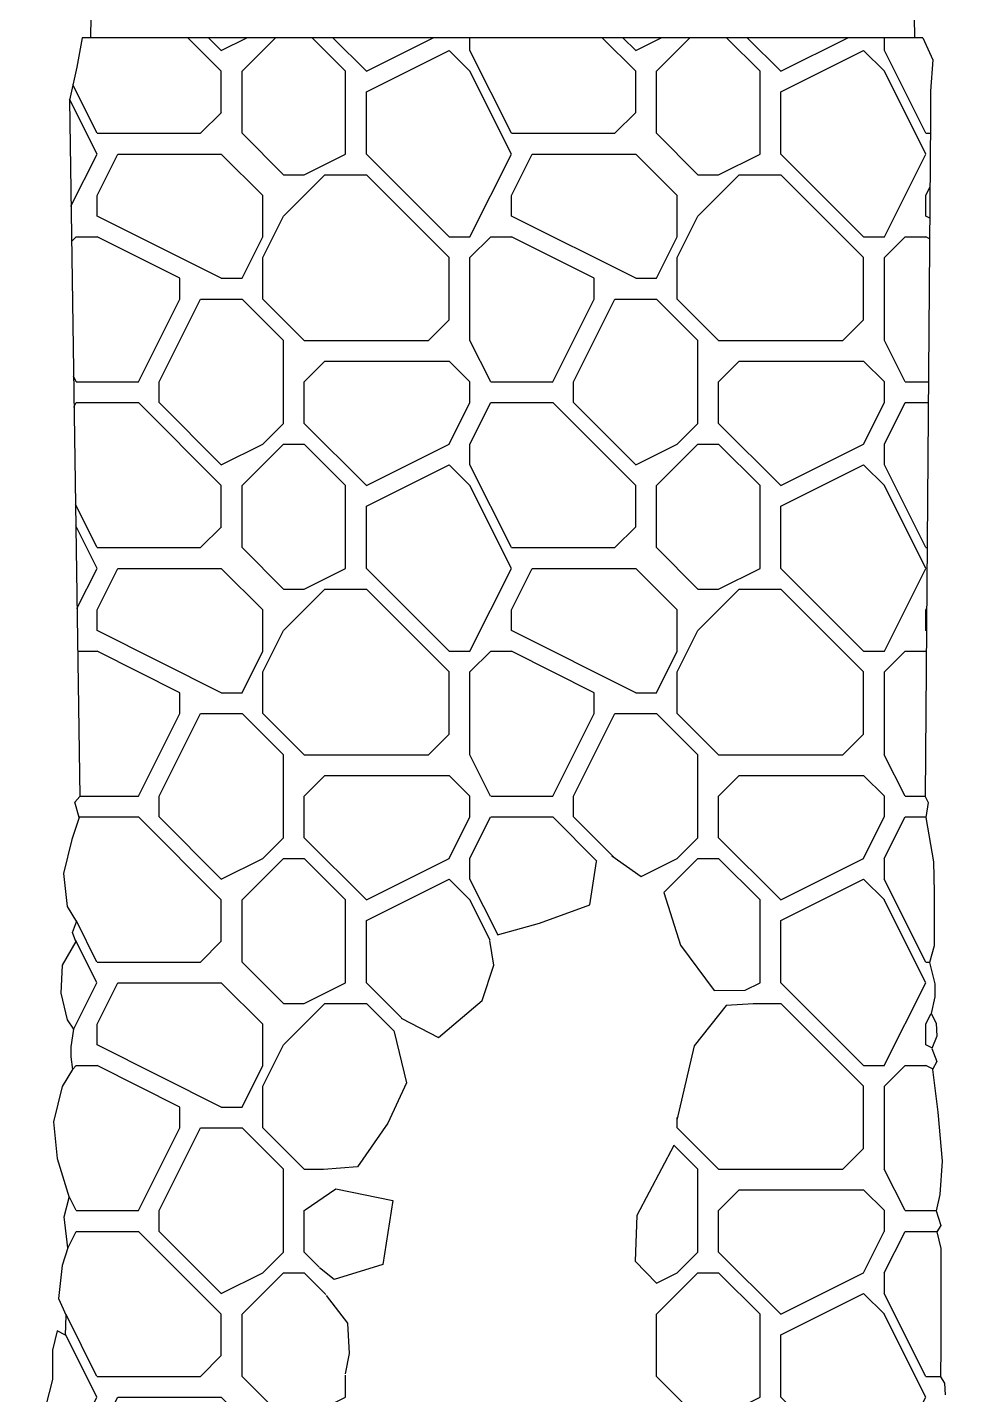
# Model space of a CAD drawing. Extents: x -90327 to 44268, y -9304 to 71606.
# Drawn here: x 8541 to 9688, y -6048 to -4398 of the extents above; entities that cross this region are included whole.
import ezdxf

# ---------------------------------------------------------------- set-up
doc = ezdxf.new("R2010")
doc.units = 0
doc.header["$LTSCALE"] = 10
doc.header["$MEASUREMENT"] = 0
doc.layers.add('0-HATCH', color=8, linetype='CONTINUOUS')
doc.layers.add('GRILLEWORK', color=3, linetype='CONTINUOUS')

msp = doc.modelspace()

# ---------------------------------------------------------------- hatches: boundary and pattern name
at = {"layer": '0-HATCH'}
h = msp.add_hatch(dxfattribs=at)
h.set_pattern_fill('MOSAIC', color=1, scale=500, style=0)
h.set_pattern_definition([(0, (8350, -5576.36), (500, 500), [25, -25, 50, -400]), (0, (8150, -5551.36), (500, 500), [125, -375]), (0, (8125, -5526.36), (500, 500), [125, -375]), (0, (8350, -5401.36), (500, 500), [25, -475]), (0, (8100, -5351.36), (500, 500), [75, -425]), (0, (8100, -5326.36), (500, 500), [75, -425]), (0, (8400, -5301.36), (500, 500), [150, -350]), (0, (8375, -5276.36), (500, 500), [150, -350]), (0, (8250, -5226.36), (500, 500), [50, -450]), (0, (8275, -5201.36), (500, 500), [25, -475]), (0, (8050, -5151.36), (500, 500), [25, -25, 25, -425]), (90, (8050, -5251.36), (-500, 500), [75, -425]), (90, (8075, -5426.36), (-500, 500), [25, -50, 25, -50, 100, -250]), (90, (8125, -5126.36), (-500, 500), [25, -475]), (90, (8200, -5351.36), (-500, 500), [25, -475]), (90, (8225, -5226.36), (-500, 500), [25, -475]), (90, (8275, -5501.36), (-500, 500), [50, -450]), (90, (8300, -5526.36), (-500, 500), [75, -425]), (90, (8325, -5226.36), (-500, 500), [50, -25, 50, -375]), (90, (8350, -5376.36), (-500, 500), [100, -400]), (90, (8375, -5376.36), (-500, 500), [50, -450]), (90, (8425, -5551.36), (-500, 500), [100, -400]), (90, (8450, -5551.36), (-500, 500), [75, -425]), (45, (8250, -5526.36), (6e-14, 500), [35.36, -671.75]), (45, (8325, -5401.36), (6e-14, 500), [35.36, -671.75]), (45, (8375, -5326.36), (6e-14, 500), [35.36, -671.75]), (45, (8025, -5276.36), (6e-14, 500), [35.36, -671.75]), (45, (8075, -5176.36), (6e-14, 500), [35.36, -671.75]), (45, (8300, -5451.36), (6e-14, 500), [70.71, -636.4]), (45, (8350, -5126.36), (6e-14, 500), [70.71, -636.4]), (135, (8325, -5601.36), (-500, 6e-14), [70.71, -636.4]), (135, (8350, -5576.36), (-500, 6e-14), [70.71, -636.4]), (135, (8425, -5451.36), (-500, 6e-14), [70.71, -636.4]), (135, (8350, -5276.36), (-500, 6e-14), [70.71, -636.4]), (135, (8375, -5276.36), (-500, 6e-14), [70.71, -636.4]), (135, (8275, -5426.36), (-500, 6e-14), [106.07, -601.04]), (135, (8450, -5451.36), (-500, 6e-14), [106.07, -601.04]), (135, (8275, -5451.36), (-500, 6e-14), [141.42, -565.69]), (135, (8050, -5151.36), (-500, 6e-14), [141.42, -565.69]), (135, (8050, -5176.36), (-500, 6e-14), [141.42, -565.69]), (135, (8075, -5451.36), (-500, 6e-14), [35.36, -671.75]), (135, (8075, -5326.36), (-500, 6e-14), [35.36, -671.75]), (26.565, (8375, -5576.36), (500, 2e-07), [55.9, -1062.13]), (26.565, (8275, -5426.36), (500, 2e-07), [55.9, -1062.13]), (26.565, (8450, -5476.36), (500, 2e-07), [111.8, -1006.23]), (26.565, (8450, -5451.36), (500, 2e-07), [111.8, -1006.23]), (63.435, (8300, -5201.36), (3e-08, 500), [55.9, -559, 111.8, -391.334]), (63.435, (8050, -5401.36), (3e-08, 500), [55.9, -1062.13]), (63.435, (8125, -5601.36), (3e-08, 500), [55.9, -1062.13]), (63.435, (8075, -5401.36), (3e-08, 500), [55.9, -1062.13]), (63.435, (8325, -5176.36), (3e-08, 500), [55.9, -1062.13]), (63.435, (8300, -5201.36), (3e-08, 500), [55.9, -1062.13]), (63.435, (8200, -5326.36), (3e-08, 500), [111.8, -1006.23]), (63.435, (8175, -5326.36), (3e-08, 500), [111.8, -1006.23]), (116.565, (8100, -5326.36), (-2e-07, 500), [55.9, -1062.13]), (116.565, (8125, -5551.36), (-2e-07, 500), [111.8, -1006.23]), (116.565, (8125, -5526.36), (-2e-07, 500), [111.8, -1006.23]), (153.435, (8225, -5201.36), (-500, 3e-08), [111.8, -1006.23]), (153.435, (8275, -5201.36), (-500, 3e-08), [167.705, -950.33])])
h.paths.add_polyline_path([(9625.7, -5213.1), (9631, -4509.1), (9631, -4475.1), (9633.7, -4437.5), (9621.8, -4410.6), (8607.4, -4410.6), (8601, -4446.2), (8592.1, -4485.9), (8602.8, -5213.1)])
h = msp.add_hatch(dxfattribs=at)
h.set_pattern_fill('MOSAIC', color=1, scale=500, style=0)
h.set_pattern_definition([(0, (350, -4576.36), (500, 500), [25, -25, 50, -400]), (0, (150, -4551.36), (500, 500), [125, -375]), (0, (125, -4526.36), (500, 500), [125, -375]), (0, (350, -4401.36), (500, 500), [25, -475]), (0, (100, -4351.36), (500, 500), [75, -425]), (0, (100, -4326.36), (500, 500), [75, -425]), (0, (400, -4301.36), (500, 500), [150, -350]), (0, (375, -4276.36), (500, 500), [150, -350]), (0, (250, -4226.36), (500, 500), [50, -450]), (0, (275, -4201.36), (500, 500), [25, -475]), (0, (50, -4151.36), (500, 500), [25, -25, 25, -425]), (90, (50, -4251.36), (-500, 500), [75, -425]), (90, (75, -4426.36), (-500, 500), [25, -50, 25, -50, 100, -250]), (90, (125, -4126.36), (-500, 500), [25, -475]), (90, (200, -4351.36), (-500, 500), [25, -475]), (90, (225, -4226.36), (-500, 500), [25, -475]), (90, (275, -4501.36), (-500, 500), [50, -450]), (90, (300, -4526.36), (-500, 500), [75, -425]), (90, (325, -4226.36), (-500, 500), [50, -25, 50, -375]), (90, (350, -4376.36), (-500, 500), [100, -400]), (90, (375, -4376.36), (-500, 500), [50, -450]), (90, (425, -4551.36), (-500, 500), [100, -400]), (90, (450, -4551.36), (-500, 500), [75, -425]), (45, (250, -4526.36), (6e-14, 500), [35.355, -671.751]), (45, (325, -4401.36), (6e-14, 500), [35.355, -671.751]), (45, (375, -4326.36), (6e-14, 500), [35.355, -671.751]), (45, (25, -4276.36), (6e-14, 500), [35.355, -671.751]), (45, (75, -4176.36), (6e-14, 500), [35.355, -671.751]), (45, (300, -4451.36), (6e-14, 500), [70.71, -636.396]), (45, (350, -4126.36), (6e-14, 500), [70.71, -636.396]), (135, (325, -4601.36), (-500, 6e-14), [70.71, -636.396]), (135, (350, -4576.36), (-500, 6e-14), [70.71, -636.396]), (135, (425, -4451.36), (-500, 6e-14), [70.71, -636.396]), (135, (350, -4276.36), (-500, 6e-14), [70.71, -636.396]), (135, (375, -4276.36), (-500, 6e-14), [70.71, -636.396]), (135, (275, -4426.36), (-500, 6e-14), [106.066, -601.04]), (135, (450, -4451.36), (-500, 6e-14), [106.066, -601.04]), (135, (275, -4451.36), (-500, 6e-14), [141.421, -565.685]), (135, (50, -4151.36), (-500, 6e-14), [141.421, -565.685]), (135, (50, -4176.36), (-500, 6e-14), [141.421, -565.685]), (135, (75, -4451.36), (-500, 6e-14), [35.355, -671.751]), (135, (75, -4326.36), (-500, 6e-14), [35.355, -671.751]), (26.565, (375, -4576.36), (500, 2e-07), [55.902, -1062.132]), (26.565, (275, -4426.36), (500, 2e-07), [55.902, -1062.132]), (26.565, (450, -4476.36), (500, 2e-07), [111.803, -1006.23]), (26.565, (450, -4451.36), (500, 2e-07), [111.803, -1006.23]), (63.435, (300, -4201.36), (3e-08, 500), [55.9, -559, 111.8, -391.334]), (63.435, (50, -4401.36), (3e-08, 500), [55.902, -1062.132]), (63.435, (125, -4601.36), (3e-08, 500), [55.902, -1062.132]), (63.435, (75, -4401.36), (3e-08, 500), [55.902, -1062.132]), (63.435, (325, -4176.36), (3e-08, 500), [55.902, -1062.132]), (63.435, (300, -4201.36), (3e-08, 500), [55.902, -1062.132]), (63.435, (200, -4326.36), (3e-08, 500), [111.803, -1006.23]), (63.435, (175, -4326.36), (3e-08, 500), [111.803, -1006.23]), (116.565, (100, -4326.36), (-2e-07, 500), [55.902, -1062.132]), (116.565, (125, -4551.36), (-2e-07, 500), [111.803, -1006.23]), (116.565, (125, -4526.36), (-2e-07, 500), [111.803, -1006.23]), (153.435, (225, -4201.36), (-500, 3e-08), [111.803, -1006.23]), (153.435, (275, -4201.36), (-500, 3e-08), [167.705, -950.33])])
h.paths.add_polyline_path([(9004.4, -5570.5), (9114.6, -5488.7), (9114.6, -5213.1), (8607.4, -5213.1), (8541.3, -7738.1), (9114.6, -7738.1), (9114.6, -7502.6), (8895.9, -7575.4), (8740, -7250.3), (8780.7, -6986.2), (8855.2, -6762.6), (8963.7, -6471.4), (8956.9, -6153.1), (8875.6, -5821.2)])
h.paths.add_polyline_path([(9621.8, -5213.1), (9114.6, -5213.1), (9114.6, -5488.7), (9241.6, -5394.4), (9356.9, -5475.7), (9417.9, -5577.3), (9329.7, -5678.9), (9289.1, -6004), (9350.1, -6295.3), (9350.1, -6552.7), (9336.5, -6843.9), (9431.4, -7162.3), (9363.6, -7419.7), (9114.6, -7502.6), (9114.6, -7738.1), (9688, -7738.1)])

# ---------------------------------------------------------------- linework, layer by layer
at = {"layer": '0-HATCH', "color": 3}
for points in [[(8607.4, -4410.6), (8601, -4446.2), (8592.1, -4485.9), (8604.5, -5326.4)], [(9621.8, -4410.6), (9633.7, -4437.5), (9631, -4475.1), (9631, -4509.1), (9624.8, -5326.4), (9628.4, -5333.4), (9625.5, -5351.4), (9634.5, -5405.1), (9635.4, -5441.8), (9635.4, -5506.4), (9630, -5526.4), (9636.3, -5552.4), (9636.3, -5568.1), (9631.7, -5588), (9638.1, -5599.6), (9638.9, -5615.3), (9632.8, -5630.2), (9638.9, -5645.9), (9633.4, -5655.6), (9639.8, -5707), (9645.1, -5766.4), (9642.4, -5806.6), (9637.9, -5826.4), (9643.4, -5843.9), (9638.6, -5851.4), (9643.4, -5871.8), (9643.4, -5910.3), (9643.4, -5953.1), (9643.4, -5990.6), (9643.1, -6026.4), (9647.8, -6034.3), (9648.6, -6048.3)], [(8603.8, -5351.4), (8598.5, -5333.2), (8604.5, -5326.4)], [(8603.8, -5351.4), (8595.1, -5378.1), (8584.8, -5419.3), (8589.2, -5459), (8600.5, -5477.4)], [(8599.9, -5501.2), (8595.7, -5490.5), (8600.5, -5477.4)], [(8599.9, -5501.2), (8583.3, -5529.7), (8581.8, -5563.5), (8589.2, -5595.9), (8597.1, -5607.1)], [(8597.1, -5607.1), (8593.7, -5628.4), (8593.7, -5640.4), (8595.9, -5655.5)], [(8595.9, -5655.5), (8583.3, -5676.1), (8573, -5718.7), (8577.4, -5762.9), (8591.8, -5810)], [(8590.2, -5870.9), (8585.9, -5833.4), (8591.8, -5810)], [(8590.2, -5870.9), (8583.3, -5892.3), (8578.9, -5932.1), (8588.1, -5952.5)], [(8587.5, -5976.3), (8588.1, -5952.5)], [(8587.5, -5976.3), (8577.4, -5971), (8571.5, -5994.5), (8571.5, -6029.8), (8559.7, -6076.9), (8565.6, -6115.1), (8571.5, -6140.2), (8583.3, -6134.8)]]:
    msp.add_lwpolyline(points, dxfattribs=at)
at = {"layer": '0-HATCH', "color": 1}
for points in [[(9108.5, -5493.3), (9159.1, -5479.1), (9220, -5456.8), (9228.1, -5404.5)], [(9246.6, -5397.9), (9281.9, -5422.9)], [(9309.2, -5442.1), (9329.6, -5505.5), (9370.2, -5560.2), (9407.5, -5560.1)], [(8992.4, -5593.8), (9037.3, -5617), (9090, -5572.4), (9104.2, -5529.8), (9099.3, -5500)], [(9417.3, -5576.4), (9384.4, -5578.5), (9345.8, -5627.2), (9325, -5716.8)], [(8983.9, -5610.3), (8998.7, -5671.8), (8976.4, -5720.5), (8939.8, -5773.2), (8898.6, -5776.4)], [(9321.2, -5747.5), (9276.8, -5832), (9274.8, -5886.8), (9300.4, -5913.7)], [(8876.5, -5824.9), (8913.4, -5799.6), (8982.4, -5813.8), (8970.3, -5890.9), (8911.4, -5909.1), (8893.7, -5895)], [(8901.8, -5928.2), (8927.6, -5961.9), (8929.7, -5998.4), (8925, -6022.9)]]:
    msp.add_lwpolyline(points, dxfattribs=at)
at = {"layer": 'GRILLEWORK'}
for p, q in [((8618.1, -4385.6), (8617.4, -4410.6)), ((9611.2, -4385.6), (9611.8, -4410.6)), ((9621.8, -4410.6), (8607.4, -4410.6))]:
    msp.add_line(p, q, dxfattribs=at)

doc.saveas('drawing.dxf')
